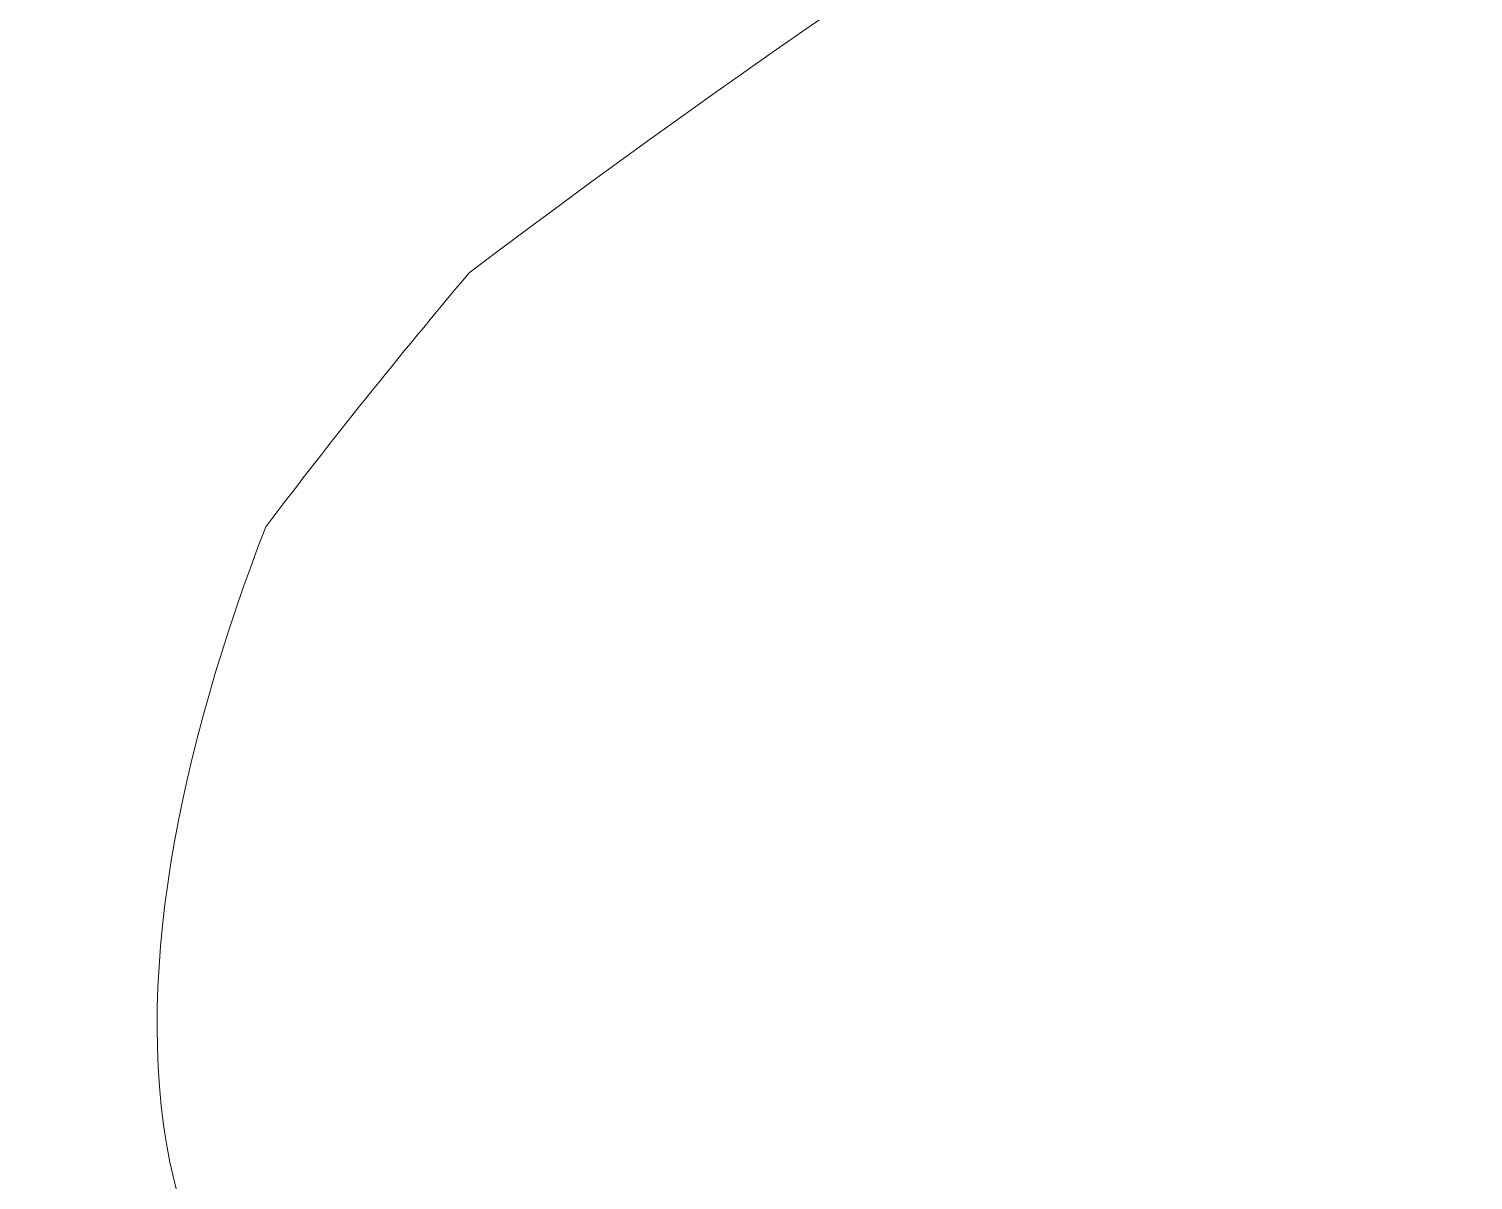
# Model space of a CAD drawing. Extents: x 43 to 2536, y -3058 to -41.
# Drawn here: x 188.84 to 206.58, y -2935.42 to -2921.28 of the extents above; entities that cross this region are included whole.
import ezdxf

# ---------------------------------------------------------------- set-up
doc = ezdxf.new("R2010")
doc.units = 0
doc.header["$MEASUREMENT"] = 0
doc.layers.add('Layer 1', color=7, linetype='Continuous', lineweight=0)

msp = doc.modelspace()

# ---------------------------------------------------------------- linework, layer by layer
at = {"layer": 'Layer 1'}
for points, knots in [([(417.615, -3000.967), (411.075, -2995.486), (401.165, -2992.706), (388.155, -2992.706), (388.155, -2992.706), (180.155, -2992.706), (180.155, -2992.706), (180.155, -2992.706), (369.975, -2766.746), (369.975, -2766.746), (384.935, -2749.226), (395.025, -2736.356), (399.965, -2728.486), (405.075, -2720.356), (407.665, -2709.406), (407.665, -2695.956), (407.665, -2667.217), (392.075, -2652.646), (361.345, -2652.646), (361.345, -2652.646), (133.185, -2652.646), (133.185, -2652.646), (120.325, -2652.646), (110.435, -2655.726), (103.795, -2661.786), (97.095, -2667.906), (93.705, -2675.996), (93.705, -2685.836), (93.705, -2695.336), (97.105, -2703.116), (103.825, -2708.956), (110.465, -2714.726), (120.345, -2717.656), (133.185, -2717.656), (133.185, -2717.656), (305.905, -2717.656), (305.905, -2717.656), (305.905, -2717.656), (102.655, -2960.856), (102.655, -2960.856), (99.365, -2964.686), (95.505, -2969.246), (91.165, -2974.396), (86.775, -2979.606), (83.295, -2983.967), (80.815, -2987.366), (78.255, -2990.876), (76.195, -2994.677), (74.685, -2998.636), (73.145, -3002.677), (72.365, -3007.146), (72.365, -3011.936), (72.365, -3025.786), (77.095, -3037.016), (86.435, -3045.306), (95.705, -3053.536), (109.595, -3057.706), (127.705, -3057.706), (127.705, -3057.706), (388.155, -3057.706), (388.155, -3057.706), (401.195, -3057.706), (411.125, -3054.677), (417.675, -3048.706), (424.285, -3042.686), (427.635, -3034.456), (427.635, -3024.246), (427.635, -3014.376), (424.265, -3006.536), (417.615, -3000.967)], [0, 0, 0, 0, 1, 1, 1, 2, 2, 2, 3, 3, 3, 4, 4, 4, 5, 5, 5, 6, 6, 6, 7, 7, 7, 8, 8, 8, 9, 9, 9, 10, 10, 10, 11, 11, 11, 12, 12, 12, 13, 13, 13, 14, 14, 14, 15, 15, 15, 16, 16, 16, 17, 17, 17, 18, 18, 18, 19, 19, 19, 20, 20, 20, 21, 21, 21, 22, 22, 22, 23, 23, 23, 23]), ([(219.446, -2938.824), (219.246, -2939.381), (219.014, -2939.927), (218.801, -2940.479), (218.801, -2940.479), (213.684, -2946.57), (213.684, -2946.57), (210.748, -2948.407), (207.489, -2948.539), (204.81, -2944.307), (203.851, -2942.793), (202.987, -2941.239), (202.165, -2939.665), (202.165, -2939.665), (202.165, -2939.665), (202.165, -2939.665), (200.391, -2939.74), (198.613, -2939.768), (196.822, -2939.695), (189.132, -2939.381), (189.678, -2932.731), (191.753, -2927.399), (192.559, -2926.336), (193.393, -2925.296), (194.252, -2924.278), (202.1, -2918.347), (210.528, -2913.459), (219.518, -2909.608), (220.678, -2919.32), (220.659, -2929.062), (219.446, -2938.824)], [0, 0, 0, 0, 1, 1, 1, 2, 2, 2, 3, 3, 3, 4, 4, 4, 5, 5, 5, 6, 6, 6, 7, 7, 7, 8, 8, 8, 9, 9, 9, 10, 10, 10, 10])]:
    msp.add_open_spline(points, degree=3, knots=knots, dxfattribs=at)

doc.saveas('drawing.dxf')
